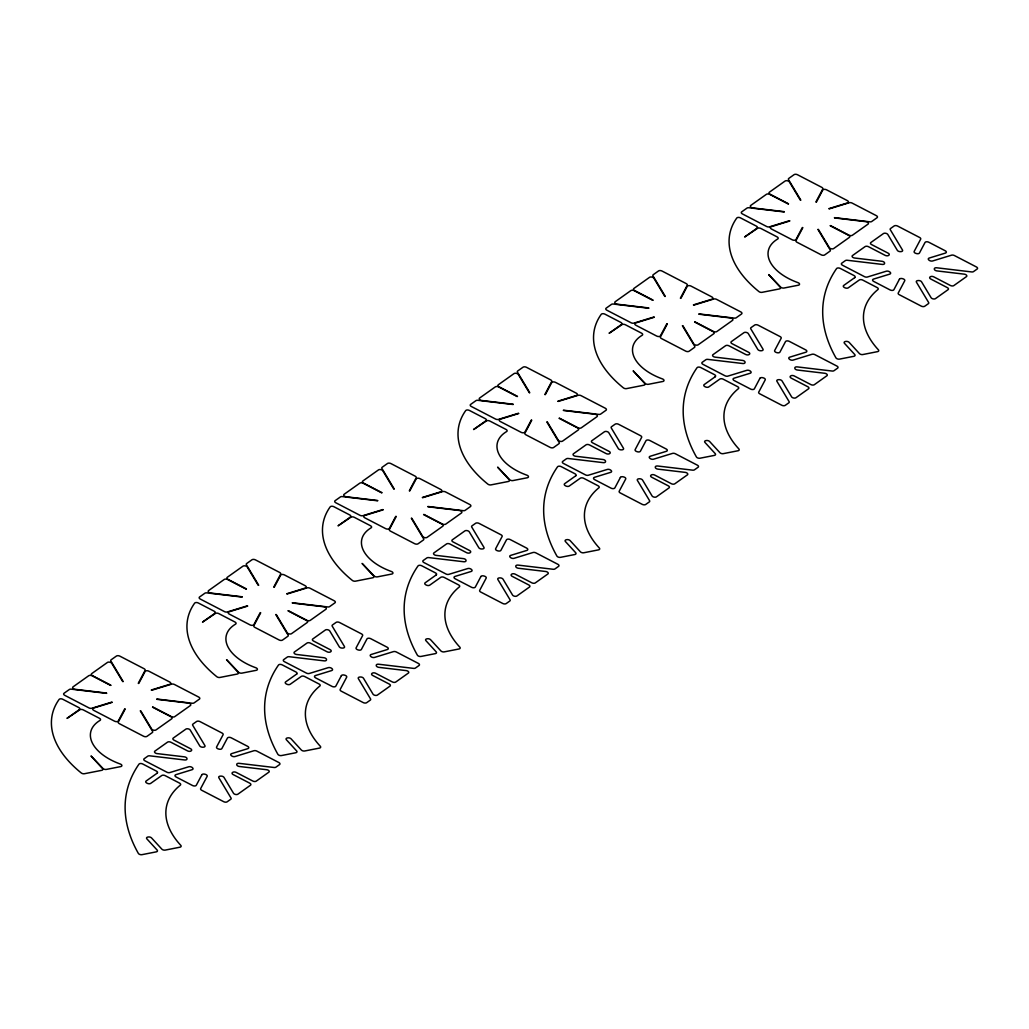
<?xml version="1.0" encoding="UTF-8"?>
<svg xmlns="http://www.w3.org/2000/svg" width="1029" height="1029" viewBox="0 0 1029 1029"><rect width="100%" height="100%" fill="white"/><g stroke="black" fill="none" stroke-linecap="round" stroke-linejoin="round"><path stroke-width="1.5" d="M124.715 708.891L118.335 720.917A2.521 1.389 11.7 0 1 114.553 721.175L93.742 710.37A2.521 1.389 11.7 0 1 93.575 708.068L112.161 702.37M138.246 683.359L145.102 670.419A2.521 1.389 11.7 0 0 144.086 668.721L119.878 656.155A2.521 1.389 11.7 0 0 116.418 656.052L111.132 659.808A2.521 1.389 11.7 0 0 110.875 661.042L123.184 681.571M125.191 709.032L118.335 721.972A2.521 1.389 11.7 0 0 119.351 723.67L143.571 736.237A2.521 1.389 11.7 0 0 147.018 736.327L152.305 732.571A2.521 1.389 11.7 0 0 152.562 731.336L140.253 710.82M138.722 683.5L145.102 671.461A2.521 1.389 11.7 0 1 148.883 671.204L169.695 682.008A2.521 1.389 11.7 0 1 169.862 684.311L151.276 690.009M260.247 612.602L253.867 624.642A2.521 1.389 11.7 0 1 250.086 624.899L229.274 614.094A2.521 1.389 11.7 0 1 229.107 611.792L247.693 606.094M273.778 587.07L280.634 574.143A2.521 1.389 11.7 0 0 279.618 572.433L255.411 559.866A2.521 1.389 11.7 0 0 251.951 559.776L246.664 563.532A2.521 1.389 11.7 0 0 246.407 564.767L258.716 585.282M260.723 612.757L253.867 625.683A2.521 1.389 11.7 0 0 254.883 627.394L279.091 639.961A2.521 1.389 11.7 0 0 282.551 640.051L287.837 636.295A2.521 1.389 11.7 0 0 288.094 635.06L275.785 614.545M274.254 587.225L280.634 575.185A2.521 1.389 11.7 0 1 284.416 574.928L305.227 585.733A2.521 1.389 11.7 0 1 305.394 588.035L286.808 593.733M395.779 516.326L389.399 528.366A2.521 1.389 11.7 0 1 385.618 528.623L364.806 517.819A2.521 1.389 11.7 0 1 364.639 515.503L383.225 509.805M409.31 490.794L416.166 477.855A2.521 1.389 11.7 0 0 415.15 476.157L390.943 463.59A2.521 1.389 11.7 0 0 387.483 463.487L382.196 467.256A2.521 1.389 11.7 0 0 381.939 468.491L394.248 489.007M396.255 516.468L389.399 529.408A2.521 1.389 11.7 0 0 390.415 531.105L414.623 543.672A2.521 1.389 11.7 0 0 418.083 543.775L423.369 540.019A2.521 1.389 11.7 0 0 423.626 538.784L411.317 518.256M409.786 490.936L416.166 478.909A2.521 1.389 11.7 0 1 419.948 478.652L440.759 489.457A2.521 1.389 11.7 0 1 440.926 491.759L422.34 497.457M531.311 420.051L524.931 432.077A2.521 1.389 11.7 0 1 521.15 432.334L500.338 421.53A2.521 1.389 11.7 0 1 500.171 419.227L518.757 413.529M544.843 394.519L551.698 381.579A2.521 1.389 11.7 0 0 550.682 379.881L526.475 367.314A2.521 1.389 11.7 0 0 523.015 367.212L517.728 370.967A2.521 1.389 11.7 0 0 517.471 372.202L529.781 392.731M531.787 420.192L524.931 433.132A2.521 1.389 11.7 0 0 525.948 434.83L550.155 447.396A2.521 1.389 11.7 0 0 553.615 447.499L558.901 443.731A2.521 1.389 11.7 0 0 559.159 442.496L546.849 421.98M545.319 394.66L551.698 382.621A2.521 1.389 11.7 0 1 555.48 382.364L576.291 393.168A2.521 1.389 11.7 0 1 576.459 395.483L557.872 401.181M666.843 323.762L660.464 335.801A2.521 1.389 11.7 0 1 656.682 336.059L635.871 325.254A2.521 1.389 11.7 0 1 635.703 322.952L654.29 317.254M680.375 298.23L687.231 285.303A2.521 1.389 11.7 0 0 686.214 283.592L661.994 271.026A2.521 1.389 11.7 0 0 658.547 270.936L653.261 274.692A2.521 1.389 11.7 0 0 653.003 275.926L665.313 296.442M667.319 323.916L660.464 336.843A2.521 1.389 11.7 0 0 661.48 338.554L685.687 351.121A2.521 1.389 11.7 0 0 689.147 351.211L694.434 347.455A2.521 1.389 11.7 0 0 694.691 346.22L682.381 325.704M680.851 298.384L687.231 286.345A2.521 1.389 11.7 0 1 691.012 286.088L711.824 296.892A2.521 1.389 11.7 0 1 711.991 299.195L693.405 304.893M802.376 227.486L795.996 239.525A2.521 1.389 11.7 0 1 792.214 239.783L771.403 228.978A2.521 1.389 11.7 0 1 771.236 226.676L789.822 220.978M815.907 201.954L822.763 189.014A2.521 1.389 11.7 0 0 821.734 187.317L797.526 174.75A2.521 1.389 11.7 0 0 794.079 174.66L788.793 178.416A2.521 1.389 11.7 0 0 788.536 179.651L800.845 200.166M802.852 227.628L795.996 240.567A2.521 1.389 11.7 0 0 797.012 242.265L821.219 254.832A2.521 1.389 11.7 0 0 824.679 254.935L829.966 251.179A2.521 1.389 11.7 0 0 830.223 249.944L817.914 229.416M816.383 202.096L822.763 190.069A2.521 1.389 11.7 0 1 826.544 189.812L847.356 200.616A2.521 1.389 11.7 0 1 847.523 202.919L828.937 208.617M789.513 220.708L769.525 226.83A2.521 1.389 11.7 0 1 766.605 226.483L742.398 213.916A2.521 1.389 11.7 0 1 741.703 211.858L746.99 208.102A2.521 1.389 11.7 0 1 748.958 207.755L784.252 211.948M829.245 208.887L849.221 202.752A2.521 1.389 11.7 0 1 852.153 203.099L876.361 215.666A2.521 1.389 11.7 0 1 877.055 217.724L871.769 221.479A2.521 1.389 11.7 0 1 869.801 221.827L834.493 217.633M653.981 316.983L633.993 323.106A2.521 1.389 11.7 0 1 631.073 322.759L606.866 310.205A2.521 1.389 11.7 0 1 606.171 308.147L611.458 304.391A2.521 1.389 11.7 0 1 613.425 304.044L648.72 308.237M693.713 305.163L713.689 299.04A2.521 1.389 11.7 0 1 716.621 299.388L740.829 311.941A2.521 1.389 11.7 0 1 741.523 313.999L736.237 317.755A2.521 1.389 11.7 0 1 734.269 318.102L698.974 313.922M518.449 413.272L498.46 419.395A2.521 1.389 11.7 0 1 495.541 419.047L471.333 406.481A2.521 1.389 11.7 0 1 470.639 404.423L475.925 400.667A2.521 1.389 11.7 0 1 477.893 400.32L513.188 404.513M558.181 401.439L578.157 395.316A2.521 1.389 11.7 0 1 581.089 395.663L605.296 408.23A2.521 1.389 11.7 0 1 605.991 410.288L600.704 414.044A2.521 1.389 11.7 0 1 598.737 414.391L563.442 410.198M382.917 509.548L362.928 515.67A2.521 1.389 11.7 0 1 360.009 515.323L335.801 502.757A2.521 1.389 11.7 0 1 335.107 500.699L340.393 496.943A2.521 1.389 11.7 0 1 342.361 496.595L377.656 500.789M422.649 497.714L442.624 491.592A2.521 1.389 11.7 0 1 445.557 491.939L469.764 504.506A2.521 1.389 11.7 0 1 470.459 506.564L465.172 510.32A2.521 1.389 11.7 0 1 463.204 510.667L427.91 506.474M247.384 605.824L227.409 611.946A2.521 1.389 11.7 0 1 224.476 611.599L200.269 599.045A2.521 1.389 11.7 0 1 199.575 596.987L204.861 593.231A2.521 1.389 11.7 0 1 206.829 592.884L242.124 597.064M287.117 594.003L307.105 587.881A2.521 1.389 11.7 0 1 310.025 588.228L334.232 600.782A2.521 1.389 11.7 0 1 334.927 602.84L329.64 606.596A2.521 1.389 11.7 0 1 327.672 606.943L292.377 602.75M111.852 702.1L91.877 708.235A2.521 1.389 11.7 0 1 88.944 707.888L64.737 695.321A2.521 1.389 11.7 0 1 64.042 693.263L69.329 689.507A2.521 1.389 11.7 0 1 71.297 689.16L106.592 693.353M151.585 690.279L171.573 684.156A2.521 1.389 11.7 0 1 174.493 684.504L198.7 697.07A2.521 1.389 11.7 0 1 199.394 699.128L194.108 702.884A2.521 1.389 11.7 0 1 192.14 703.231L156.845 699.038M784.239 211.665L752.919 207.948A2.521 1.389 11.7 0 1 750.643 206.906A2.521 1.389 11.7 0 1 750.733 205.44L766.373 194.34A2.521 1.389 11.7 0 1 769.821 194.43L788.291 204.012M834.519 217.916L865.839 221.647A2.521 1.389 11.7 0 1 868.116 222.688A2.521 1.389 11.7 0 1 868.013 224.142L852.385 235.255A2.521 1.389 11.7 0 1 848.925 235.152L830.467 225.57M648.707 307.941L617.387 304.224A2.521 1.389 11.7 0 1 615.11 303.182A2.521 1.389 11.7 0 1 615.201 301.729L630.841 290.615A2.521 1.389 11.7 0 1 634.288 290.718L652.759 300.301M698.987 314.205L730.307 317.922A2.521 1.389 11.7 0 1 732.584 318.964A2.521 1.389 11.7 0 1 732.481 320.418L716.853 331.531A2.521 1.389 11.7 0 1 713.393 331.428L694.935 321.845M513.175 404.23L481.855 400.513A2.521 1.389 11.7 0 1 479.578 399.471A2.521 1.389 11.7 0 1 479.668 398.004L495.309 386.891A2.521 1.389 11.7 0 1 498.769 386.994L517.227 396.577M563.455 410.481L594.775 414.198A2.521 1.389 11.7 0 1 597.052 415.24A2.521 1.389 11.7 0 1 596.961 416.706L581.321 427.807A2.521 1.389 11.7 0 1 577.861 427.717L559.403 418.134M377.643 500.506L346.323 496.788A2.521 1.389 11.7 0 1 344.046 495.746A2.521 1.389 11.7 0 1 344.136 494.28L359.777 483.18A2.521 1.389 11.7 0 1 363.237 483.27L381.695 492.852M427.923 506.757L459.243 510.474A2.521 1.389 11.7 0 1 461.519 511.516A2.521 1.389 11.7 0 1 461.429 512.982L445.789 524.095A2.521 1.389 11.7 0 1 442.329 523.993L423.871 514.41M242.111 596.781L210.791 593.064A2.521 1.389 11.7 0 1 208.514 592.022A2.521 1.389 11.7 0 1 208.604 590.569L224.245 579.456A2.521 1.389 11.7 0 1 227.705 579.559L246.163 589.141M292.39 603.045L323.711 606.763A2.521 1.389 11.7 0 1 325.987 607.805A2.521 1.389 11.7 0 1 325.897 609.258L310.256 620.371A2.521 1.389 11.7 0 1 306.796 620.268L288.339 610.686M106.579 693.07L75.258 689.34A2.521 1.389 11.7 0 1 72.982 688.298A2.521 1.389 11.7 0 1 73.085 686.845L88.713 675.731A2.521 1.389 11.7 0 1 92.173 675.834L110.63 685.417M156.858 699.321L188.178 703.039A2.521 1.389 11.7 0 1 190.455 704.08A2.521 1.389 11.7 0 1 190.365 705.547L174.724 716.647A2.521 1.389 11.7 0 1 171.277 716.557L152.806 706.974M788.561 203.819L770.104 194.237A2.521 1.389 11.7 0 1 769.409 192.179L785.037 181.078A2.521 1.389 11.7 0 1 787.404 180.782A2.521 1.389 11.7 0 1 789.449 181.992L800.382 200.205M830.184 225.763L848.655 235.345A2.521 1.389 11.7 0 1 849.349 237.403L833.709 248.516A2.521 1.389 11.7 0 1 831.355 248.799A2.521 1.389 11.7 0 1 829.297 247.603L818.377 229.39M653.029 300.095L634.571 290.512A2.521 1.389 11.7 0 1 633.877 288.467L649.518 277.354A2.521 1.389 11.7 0 1 651.871 277.071A2.521 1.389 11.7 0 1 653.917 278.267L664.85 296.481M694.665 322.051L713.123 331.634A2.521 1.389 11.7 0 1 713.817 333.692L698.176 344.792A2.521 1.389 11.7 0 1 695.823 345.075A2.521 1.389 11.7 0 1 693.765 343.879L682.844 325.666M517.497 396.384L499.039 386.801A2.521 1.389 11.7 0 1 498.345 384.743L513.986 373.63A2.521 1.389 11.7 0 1 516.339 373.347A2.521 1.389 11.7 0 1 518.384 374.556L529.318 392.756M559.133 418.327L577.591 427.91A2.521 1.389 11.7 0 1 578.285 429.968L562.644 441.068A2.521 1.389 11.7 0 1 560.29 441.364A2.521 1.389 11.7 0 1 558.245 440.155L547.312 421.954M381.965 492.659L363.507 483.077A2.521 1.389 11.7 0 1 362.813 481.019L378.453 469.919A2.521 1.389 11.7 0 1 380.807 469.623A2.521 1.389 11.7 0 1 382.852 470.832L393.785 489.032M423.601 514.603L442.058 524.185A2.521 1.389 11.7 0 1 442.753 526.243L427.112 537.357A2.521 1.389 11.7 0 1 424.758 537.64A2.521 1.389 11.7 0 1 422.713 536.431L411.78 518.23M246.433 588.935L227.975 579.353A2.521 1.389 11.7 0 1 227.28 577.295L242.921 566.194A2.521 1.389 11.7 0 1 245.275 565.911A2.521 1.389 11.7 0 1 247.32 567.108L258.253 585.321M288.069 610.892L306.526 620.474A2.521 1.389 11.7 0 1 307.221 622.519L291.58 633.632A2.521 1.389 11.7 0 1 289.226 633.915A2.521 1.389 11.7 0 1 287.181 632.719L276.248 614.506M110.9 685.224L92.443 675.641A2.521 1.389 11.7 0 1 91.748 673.583L107.389 662.47A2.521 1.389 11.7 0 1 109.743 662.187A2.521 1.389 11.7 0 1 111.801 663.383L122.721 681.597M152.536 707.167L170.994 716.75A2.521 1.389 11.7 0 1 171.689 718.808L156.048 729.908A2.521 1.389 11.7 0 1 153.694 730.204A2.521 1.389 11.7 0 1 151.649 728.995L140.716 710.795M201.864 774.76L196.307 785.256A2.521 1.389 11.7 0 1 192.526 785.513L176.075 776.972A2.521 1.389 11.7 0 1 175.908 774.67L192.101 769.692A2.521 1.389 11.7 0 0 192.5 767.775L192.191 767.505A2.521 1.389 11.7 0 0 188.693 766.785L169.836 772.56A2.521 1.389 11.7 0 1 166.917 772.213L144.883 760.778A2.521 1.389 11.7 0 1 144.189 758.72L147.777 756.174A2.521 1.389 11.7 0 1 149.745 755.826L184.615 759.968A2.521 1.389 11.7 0 0 186.995 758.836L186.969 758.553A2.521 1.389 11.7 0 0 184.384 756.842L157.115 753.601A2.521 1.389 11.7 0 1 154.839 752.559A2.521 1.389 11.7 0 1 154.929 751.093L167.483 742.179A2.521 1.389 11.7 0 1 170.943 742.269L187.535 750.887A2.521 1.389 11.7 0 0 190.982 750.99L191.265 750.784A2.521 1.389 11.7 0 0 190.571 748.739L173.978 740.121A2.521 1.389 11.7 0 1 173.271 738.063L185.837 729.149A2.521 1.389 11.7 0 1 188.191 728.866A2.521 1.389 11.7 0 1 190.236 730.063L199.755 745.922A2.521 1.389 11.7 0 0 202.957 747.208L203.42 747.17A2.521 1.389 11.7 0 0 204.887 745.562L192.732 725.304A2.521 1.389 11.7 0 1 192.989 724.056L196.565 721.509A2.521 1.389 11.7 0 1 200.025 721.612L222.045 733.047A2.521 1.389 11.7 0 1 223.074 734.745L216.605 746.951A2.521 1.389 11.7 0 0 218.328 748.945L218.804 749.086A2.521 1.389 11.7 0 0 221.878 748.546L227.435 738.063A2.521 1.389 11.7 0 1 231.216 737.806L247.667 746.347A2.521 1.389 11.7 0 1 247.835 748.649L231.641 753.614A2.521 1.389 11.7 0 0 231.229 755.543L231.538 755.8A2.521 1.389 11.7 0 0 235.036 756.534L253.893 750.746A2.521 1.389 11.7 0 1 256.826 751.093L278.846 762.528A2.521 1.389 11.7 0 1 279.541 764.586L275.965 767.132A2.521 1.389 11.7 0 1 273.997 767.48L239.127 763.338A2.521 1.389 11.7 0 0 236.747 764.47L236.76 764.753A2.521 1.389 11.7 0 0 239.358 766.476L266.627 769.718A2.521 1.389 11.7 0 1 268.903 770.76A2.521 1.389 11.7 0 1 268.801 772.213L256.247 781.14A2.521 1.389 11.7 0 1 252.8 781.037L236.207 772.419A2.521 1.389 11.7 0 0 232.747 772.329L232.477 772.522A2.521 1.389 11.7 0 0 233.171 774.58L249.764 783.185A2.521 1.389 11.7 0 1 250.459 785.243L237.905 794.169A2.521 1.389 11.7 0 1 235.551 794.452A2.521 1.389 11.7 0 1 233.493 793.243L223.988 777.397A2.521 1.389 11.7 0 0 220.785 776.11L220.322 776.136A2.521 1.389 11.7 0 0 218.855 777.744L231.01 798.015A2.521 1.389 11.7 0 1 230.753 799.25L227.165 801.797A2.521 1.389 11.7 0 1 223.717 801.694L201.684 790.259A2.521 1.389 11.7 0 1 200.668 788.561L207.138 776.355A2.521 1.389 11.7 0 0 205.414 774.361L204.925 774.22A2.521 1.389 11.7 0 0 201.864 774.76M341.384 675.654L335.827 686.137A2.521 1.389 11.7 0 1 332.045 686.394L315.594 677.854A2.521 1.389 11.7 0 1 315.427 675.551L331.621 670.586A2.521 1.389 11.7 0 0 332.02 668.657L331.711 668.4A2.521 1.389 11.7 0 0 328.212 667.667L309.356 673.455A2.521 1.389 11.7 0 1 306.436 673.107L284.403 661.673A2.521 1.389 11.7 0 1 283.708 659.615L287.297 657.068A2.521 1.389 11.7 0 1 289.265 656.721L324.122 660.862A2.521 1.389 11.7 0 0 326.515 659.73L326.489 659.448A2.521 1.389 11.7 0 0 323.903 657.724L296.622 654.483A2.521 1.389 11.7 0 1 294.358 653.441A2.521 1.389 11.7 0 1 294.448 651.987L307.002 643.061A2.521 1.389 11.7 0 1 310.462 643.164L327.055 651.781A2.521 1.389 11.7 0 0 330.502 651.871L330.785 651.679A2.521 1.389 11.7 0 0 330.09 649.621L313.485 641.003A2.521 1.389 11.7 0 1 312.79 638.958L325.344 630.031A2.521 1.389 11.7 0 1 327.711 629.748A2.521 1.389 11.7 0 1 329.756 630.957L339.274 646.804A2.521 1.389 11.7 0 0 342.477 648.09L342.94 648.064A2.521 1.389 11.7 0 0 344.406 646.456L332.238 626.185A2.521 1.389 11.7 0 1 332.508 624.95L336.084 622.404A2.521 1.389 11.7 0 1 339.544 622.506L361.565 633.928A2.521 1.389 11.7 0 1 362.594 635.639L356.111 647.846A2.521 1.389 11.7 0 0 357.848 649.826L358.324 649.981A2.521 1.389 11.7 0 0 361.398 649.428L366.954 638.945A2.521 1.389 11.7 0 1 370.723 638.687L387.174 647.228A2.521 1.389 11.7 0 1 387.354 649.531L371.16 654.495A2.521 1.389 11.7 0 0 370.749 656.425L371.057 656.695A2.521 1.389 11.7 0 0 374.556 657.415L393.412 651.64A2.521 1.389 11.7 0 1 396.345 651.987L418.366 663.422A2.521 1.389 11.7 0 1 419.06 665.467L415.484 668.014A2.521 1.389 11.7 0 1 413.504 668.374L378.646 664.232A2.521 1.389 11.7 0 0 376.254 665.351L376.28 665.647A2.521 1.389 11.7 0 0 378.878 667.358L406.146 670.599A2.521 1.389 11.7 0 1 408.423 671.641A2.521 1.389 11.7 0 1 408.32 673.107L395.766 682.021A2.521 1.389 11.7 0 1 392.319 681.918L375.726 673.313A2.521 1.389 11.7 0 0 372.266 673.21L371.996 673.403A2.521 1.389 11.7 0 0 372.691 675.461L389.284 684.079A2.521 1.389 11.7 0 1 389.978 686.137L377.424 695.051A2.521 1.389 11.7 0 1 375.058 695.334A2.521 1.389 11.7 0 1 373.012 694.138L363.507 678.278A2.521 1.389 11.7 0 0 360.304 676.992L359.828 677.031A2.521 1.389 11.7 0 0 358.362 678.638L370.53 698.897A2.521 1.389 11.7 0 1 370.273 700.132L366.684 702.678A2.521 1.389 11.7 0 1 363.237 702.588L341.204 691.154A2.521 1.389 11.7 0 1 340.187 689.456L346.657 677.236A2.521 1.389 11.7 0 0 344.921 675.256L344.445 675.114A2.521 1.389 11.7 0 0 341.384 675.654M480.89 576.549L475.334 587.032A2.521 1.389 11.7 0 1 471.565 587.289L455.114 578.748A2.521 1.389 11.7 0 1 454.947 576.446L471.128 571.481A2.521 1.389 11.7 0 0 471.539 569.551L471.231 569.281A2.521 1.389 11.7 0 0 467.732 568.561L448.876 574.336A2.521 1.389 11.7 0 1 445.956 573.989L423.922 562.554A2.521 1.389 11.7 0 1 423.228 560.496L426.816 557.962A2.521 1.389 11.7 0 1 428.784 557.602L463.642 561.744A2.521 1.389 11.7 0 0 466.034 560.625L466.008 560.329A2.521 1.389 11.7 0 0 463.423 558.618L436.142 555.377A2.521 1.389 11.7 0 1 433.865 554.335A2.521 1.389 11.7 0 1 433.968 552.869L446.522 543.955A2.521 1.389 11.7 0 1 449.969 544.045L466.574 552.663A2.521 1.389 11.7 0 0 470.021 552.766L470.292 552.56A2.521 1.389 11.7 0 0 469.597 550.515L453.004 541.897A2.521 1.389 11.7 0 1 452.31 539.839L464.864 530.925A2.521 1.389 11.7 0 1 467.23 530.642A2.521 1.389 11.7 0 1 469.275 531.839L478.794 547.698A2.521 1.389 11.7 0 0 481.996 548.984L482.46 548.946A2.521 1.389 11.7 0 0 483.926 547.338L471.758 527.08A2.521 1.389 11.7 0 1 472.028 525.832L475.604 523.298A2.521 1.389 11.7 0 1 479.064 523.388L501.084 534.823A2.521 1.389 11.7 0 1 502.101 536.521L495.631 548.74A2.521 1.389 11.7 0 0 497.367 550.721L497.843 550.862A2.521 1.389 11.7 0 0 500.917 550.322L506.474 539.839A2.521 1.389 11.7 0 1 510.243 539.582L526.694 548.123A2.521 1.389 11.7 0 1 526.861 550.425L510.68 555.39A2.521 1.389 11.7 0 0 510.268 557.319L510.577 557.577A2.521 1.389 11.7 0 0 514.076 558.31L532.932 552.522A2.521 1.389 11.7 0 1 535.865 552.869L557.885 564.304A2.521 1.389 11.7 0 1 558.58 566.362L554.991 568.908A2.521 1.389 11.7 0 1 553.023 569.256L518.166 565.114A2.521 1.389 11.7 0 0 515.773 566.246L515.799 566.529A2.521 1.389 11.7 0 0 518.397 568.252L545.666 571.494A2.521 1.389 11.7 0 1 547.942 572.536A2.521 1.389 11.7 0 1 547.84 573.989L535.286 582.916A2.521 1.389 11.7 0 1 531.839 582.813L515.233 574.195A2.521 1.389 11.7 0 0 511.786 574.105L511.516 574.298A2.521 1.389 11.7 0 0 512.21 576.356L528.803 584.961A2.521 1.389 11.7 0 1 529.498 587.019L516.944 595.945A2.521 1.389 11.7 0 1 514.577 596.228A2.521 1.389 11.7 0 1 512.532 595.019L503.014 579.173A2.521 1.389 11.7 0 0 499.824 577.886L499.348 577.912A2.521 1.389 11.7 0 0 497.882 579.52L510.05 599.791A2.521 1.389 11.7 0 1 509.779 601.026L506.204 603.573A2.521 1.389 11.7 0 1 502.744 603.47L480.723 592.035A2.521 1.389 11.7 0 1 479.707 590.337L486.177 578.131A2.521 1.389 11.7 0 0 484.44 576.15L483.964 575.996A2.521 1.389 11.7 0 0 480.89 576.549M620.41 477.43L614.853 487.913A2.521 1.389 11.7 0 1 611.085 488.17L594.633 479.63A2.521 1.389 11.7 0 1 594.453 477.327L610.647 472.362A2.521 1.389 11.7 0 0 611.059 470.433L610.75 470.176A2.521 1.389 11.7 0 0 607.251 469.443L588.395 475.231A2.521 1.389 11.7 0 1 585.462 474.883L563.442 463.449A2.521 1.389 11.7 0 1 562.747 461.391L566.323 458.844A2.521 1.389 11.7 0 1 568.304 458.497L603.161 462.638A2.521 1.389 11.7 0 0 605.554 461.506L605.528 461.224A2.521 1.389 11.7 0 0 602.93 459.5L575.661 456.259A2.521 1.389 11.7 0 1 573.385 455.217A2.521 1.389 11.7 0 1 573.487 453.763L586.041 444.837A2.521 1.389 11.7 0 1 589.488 444.94L606.081 453.557A2.521 1.389 11.7 0 0 609.541 453.648L609.811 453.455A2.521 1.389 11.7 0 0 609.117 451.397L592.524 442.779A2.521 1.389 11.7 0 1 591.829 440.734L604.383 431.807A2.521 1.389 11.7 0 1 606.75 431.524A2.521 1.389 11.7 0 1 608.795 432.733L618.3 448.58A2.521 1.389 11.7 0 0 621.503 449.866L621.979 449.84A2.521 1.389 11.7 0 0 623.445 448.232L611.277 427.961A2.521 1.389 11.7 0 1 611.535 426.726L615.123 424.18A2.521 1.389 11.7 0 1 618.57 424.282L640.604 435.717A2.521 1.389 11.7 0 1 641.62 437.415L635.15 449.622A2.521 1.389 11.7 0 0 636.887 451.602L637.363 451.757A2.521 1.389 11.7 0 0 640.424 451.204L645.98 440.721A2.521 1.389 11.7 0 1 649.762 440.463L666.213 449.004A2.521 1.389 11.7 0 1 666.38 451.307L650.187 456.271A2.521 1.389 11.7 0 0 649.788 458.201L650.096 458.471A2.521 1.389 11.7 0 0 653.595 459.191L672.451 453.416A2.521 1.389 11.7 0 1 675.371 453.763L697.405 465.198A2.521 1.389 11.7 0 1 698.099 467.256L694.511 469.79A2.521 1.389 11.7 0 1 692.543 470.15L657.685 466.008A2.521 1.389 11.7 0 0 655.293 467.127L655.319 467.423A2.521 1.389 11.7 0 0 657.904 469.134L685.185 472.375A2.521 1.389 11.7 0 1 687.449 473.417A2.521 1.389 11.7 0 1 687.359 474.883L674.805 483.797A2.521 1.389 11.7 0 1 671.345 483.707L654.753 475.089A2.521 1.389 11.7 0 0 651.306 474.986L651.023 475.179A2.521 1.389 11.7 0 0 651.717 477.237L668.323 485.855A2.521 1.389 11.7 0 1 669.017 487.913L656.463 496.827A2.521 1.389 11.7 0 1 654.097 497.11A2.521 1.389 11.7 0 1 652.052 495.914L642.533 480.054A2.521 1.389 11.7 0 0 639.331 478.768L638.868 478.807A2.521 1.389 11.7 0 0 637.401 480.414L649.569 500.673A2.521 1.389 11.7 0 1 649.299 501.908L645.723 504.454A2.521 1.389 11.7 0 1 642.263 504.364L620.243 492.93A2.521 1.389 11.7 0 1 619.214 491.232L625.696 479.012A2.521 1.389 11.7 0 0 623.96 477.032L623.484 476.89A2.521 1.389 11.7 0 0 620.41 477.43M759.929 378.325L754.373 388.808A2.521 1.389 11.7 0 1 750.591 389.065L734.14 380.524A2.521 1.389 11.7 0 1 733.973 378.222L750.167 373.257A2.521 1.389 11.7 0 0 750.578 371.328L750.27 371.057A2.521 1.389 11.7 0 0 746.771 370.337L727.915 376.112A2.521 1.389 11.7 0 1 724.982 375.765L702.961 364.33A2.521 1.389 11.7 0 1 702.267 362.272L705.843 359.738A2.521 1.389 11.7 0 1 707.811 359.378L742.681 363.52A2.521 1.389 11.7 0 0 745.06 362.401L745.047 362.105A2.521 1.389 11.7 0 0 742.449 360.394L715.181 357.153A2.521 1.389 11.7 0 1 712.904 356.111A2.521 1.389 11.7 0 1 713.007 354.645L725.561 345.731A2.521 1.389 11.7 0 1 729.008 345.834L745.601 354.439A2.521 1.389 11.7 0 0 749.061 354.542L749.331 354.349A2.521 1.389 11.7 0 0 748.636 352.291L732.043 343.673A2.521 1.389 11.7 0 1 731.349 341.615L743.903 332.701A2.521 1.389 11.7 0 1 746.257 332.418A2.521 1.389 11.7 0 1 748.315 333.615L757.82 349.474A2.521 1.389 11.7 0 0 761.023 350.76L761.499 350.722A2.521 1.389 11.7 0 0 762.965 349.114L750.797 328.856A2.521 1.389 11.7 0 1 751.054 327.621L754.643 325.074A2.521 1.389 11.7 0 1 758.09 325.164L780.123 336.599A2.521 1.389 11.7 0 1 781.14 338.297L774.67 350.516A2.521 1.389 11.7 0 0 776.393 352.497L776.882 352.638A2.521 1.389 11.7 0 0 779.943 352.098L785.5 341.615A2.521 1.389 11.7 0 1 789.282 341.358L805.733 349.899A2.521 1.389 11.7 0 1 805.9 352.201L789.706 357.166A2.521 1.389 11.7 0 0 789.307 359.095L789.616 359.353A2.521 1.389 11.7 0 0 793.115 360.086L811.971 354.298A2.521 1.389 11.7 0 1 814.891 354.645L836.924 366.08A2.521 1.389 11.7 0 1 837.619 368.138L834.03 370.684A2.521 1.389 11.7 0 1 832.062 371.032L797.192 366.89A2.521 1.389 11.7 0 0 794.812 368.022L794.838 368.305A2.521 1.389 11.7 0 0 797.424 370.028L824.692 373.27A2.521 1.389 11.7 0 1 826.969 374.312A2.521 1.389 11.7 0 1 826.879 375.765L814.325 384.692A2.521 1.389 11.7 0 1 810.865 384.589L794.272 375.971A2.521 1.389 11.7 0 0 790.825 375.881L790.542 376.074A2.521 1.389 11.7 0 0 791.237 378.132L807.842 386.75A2.521 1.389 11.7 0 1 808.537 388.795L795.983 397.721A2.521 1.389 11.7 0 1 793.616 398.004A2.521 1.389 11.7 0 1 791.571 396.795L782.053 380.949A2.521 1.389 11.7 0 0 778.85 379.662L778.387 379.688A2.521 1.389 11.7 0 0 776.921 381.296L789.076 401.567A2.521 1.389 11.7 0 1 788.819 402.802L785.243 405.349A2.521 1.389 11.7 0 1 781.783 405.246L759.762 393.811A2.521 1.389 11.7 0 1 758.733 392.113L765.203 379.907A2.521 1.389 11.7 0 0 763.479 377.926L763.004 377.772A2.521 1.389 11.7 0 0 759.929 378.325M899.449 279.206L893.892 289.689A2.521 1.389 11.7 0 1 890.111 289.946L873.66 281.406A2.521 1.389 11.7 0 1 873.492 279.103L889.686 274.138A2.521 1.389 11.7 0 0 890.098 272.209L889.776 271.952A2.521 1.389 11.7 0 0 886.278 271.219L867.421 277.007A2.521 1.389 11.7 0 1 864.501 276.66L842.481 265.225A2.521 1.389 11.7 0 1 841.773 263.167L845.362 260.62A2.521 1.389 11.7 0 1 847.33 260.273L882.2 264.414A2.521 1.389 11.7 0 0 884.58 263.283L884.567 263A2.521 1.389 11.7 0 0 881.969 261.276L854.7 258.035A2.521 1.389 11.7 0 1 852.424 256.993A2.521 1.389 11.7 0 1 852.514 255.539L865.08 246.613A2.521 1.389 11.7 0 1 868.527 246.716L885.12 255.333A2.521 1.389 11.7 0 0 888.58 255.424L888.85 255.231A2.521 1.389 11.7 0 0 888.156 253.173L871.563 244.568A2.521 1.389 11.7 0 1 870.868 242.51L883.422 233.583A2.521 1.389 11.7 0 1 885.776 233.3A2.521 1.389 11.7 0 1 887.834 234.509L897.339 250.356A2.521 1.389 11.7 0 0 900.542 251.642L901.005 251.616A2.521 1.389 11.7 0 0 902.472 250.008L890.317 229.737A2.521 1.389 11.7 0 1 890.574 228.502L894.162 225.956A2.521 1.389 11.7 0 1 897.61 226.058L919.643 237.493A2.521 1.389 11.7 0 1 920.659 239.191L914.189 251.398A2.521 1.389 11.7 0 0 915.913 253.391L916.402 253.533A2.521 1.389 11.7 0 0 919.463 252.993L925.02 242.497A2.521 1.389 11.7 0 1 928.801 242.239L945.252 250.78A2.521 1.389 11.7 0 1 945.419 253.083L929.226 258.047A2.521 1.389 11.7 0 0 928.827 259.977L929.136 260.247A2.521 1.389 11.7 0 0 932.634 260.967L951.491 255.192A2.521 1.389 11.7 0 1 954.41 255.539L976.444 266.974A2.521 1.389 11.7 0 1 977.138 269.032L973.55 271.579A2.521 1.389 11.7 0 1 971.582 271.926L936.712 267.784A2.521 1.389 11.7 0 0 934.332 268.916L934.345 269.199A2.521 1.389 11.7 0 0 936.943 270.91L964.212 274.151A2.521 1.389 11.7 0 1 966.488 275.193A2.521 1.389 11.7 0 1 966.398 276.66L953.844 285.573A2.521 1.389 11.7 0 1 950.384 285.483L933.792 276.865A2.521 1.389 11.7 0 0 930.345 276.762L930.062 276.968A2.521 1.389 11.7 0 0 930.756 279.013L947.349 287.631A2.521 1.389 11.7 0 1 948.043 289.689L935.49 298.603A2.521 1.389 11.7 0 1 933.136 298.886A2.521 1.389 11.7 0 1 931.091 297.69L921.572 281.83A2.521 1.389 11.7 0 0 918.37 280.544L917.907 280.583A2.521 1.389 11.7 0 0 916.44 282.19L928.595 302.449A2.521 1.389 11.7 0 1 928.338 303.696L924.749 306.23A2.521 1.389 11.7 0 1 921.302 306.14L899.269 294.706A2.521 1.389 11.7 0 1 898.253 293.008L904.723 280.788A2.521 1.389 11.7 0 0 902.999 278.808L902.523 278.666A2.521 1.389 11.7 0 0 899.449 279.206M79.387 709.573L66.988 718.383L79.799 709.791A2.521 1.389 11.7 0 1 83.259 709.894L99.427 718.281A2.521 1.389 11.7 0 1 100.032 720.403A47.244 26.008 11.7 0 0 120.277 764.02A2.521 1.389 11.7 0 1 121.872 765.447A2.521 1.389 11.7 0 1 120.663 766.605L106.373 769.409A2.521 1.389 11.7 0 1 102.964 768.444L91.028 755.981L102.54 768.522A2.521 1.389 11.7 0 1 101.678 770.335L84.442 773.718A2.521 1.389 11.7 0 1 81.265 772.972A126.67 69.728 11.7 0 1 59.103 699.437A2.521 1.389 11.7 0 1 62.82 699.283L78.693 707.515A2.521 1.389 11.7 0 1 79.387 709.573M214.92 613.297L202.52 622.108L215.331 613.516A2.521 1.389 11.7 0 1 218.791 613.606L234.959 622.005A2.521 1.389 11.7 0 1 235.564 624.127A47.244 26.008 11.7 0 0 255.809 667.744A2.521 1.389 11.7 0 1 257.391 669.172A2.521 1.389 11.7 0 1 256.195 670.329L241.905 673.133A2.521 1.389 11.7 0 1 238.496 672.156L226.56 659.705L238.072 672.246A2.521 1.389 11.7 0 1 237.21 674.059L219.974 677.442A2.521 1.389 11.7 0 1 216.797 676.696A126.67 69.728 11.7 0 1 194.635 603.161A2.521 1.389 11.7 0 1 198.353 603.007L214.225 611.239A2.521 1.389 11.7 0 1 214.92 613.297M350.452 517.021L338.052 525.832L350.863 517.227A2.521 1.389 11.7 0 1 354.323 517.33L370.491 525.729A2.521 1.389 11.7 0 1 371.083 527.851A47.244 26.008 11.7 0 0 391.342 571.468A2.521 1.389 11.7 0 1 392.924 572.883A2.521 1.389 11.7 0 1 391.727 574.053L377.437 576.857A2.521 1.389 11.7 0 1 374.029 575.88L362.092 563.416L373.591 575.97A2.521 1.389 11.7 0 1 372.742 577.771L355.507 581.166A2.521 1.389 11.7 0 1 352.33 580.42A126.67 69.728 11.7 0 1 330.168 506.885A2.521 1.389 11.7 0 1 333.885 506.718L349.757 514.963A2.521 1.389 11.7 0 1 350.452 517.021M485.984 420.732L473.572 429.543L486.395 420.951A2.521 1.389 11.7 0 1 489.855 421.054L506.024 429.44A2.521 1.389 11.7 0 1 506.615 431.563A47.244 26.008 11.7 0 0 526.874 475.179A2.521 1.389 11.7 0 1 528.456 476.607A2.521 1.389 11.7 0 1 527.26 477.765L512.969 480.569A2.521 1.389 11.7 0 1 509.561 479.604L497.624 467.14L509.123 479.681A2.521 1.389 11.7 0 1 508.275 481.495L491.039 484.878A2.521 1.389 11.7 0 1 487.862 484.132A126.67 69.728 11.7 0 1 465.7 410.597A2.521 1.389 11.7 0 1 469.417 410.442L485.289 418.674A2.521 1.389 11.7 0 1 485.984 420.732M621.516 324.457L609.104 333.267L621.928 324.675A2.521 1.389 11.7 0 1 625.388 324.765L641.556 333.164A2.521 1.389 11.7 0 1 642.147 335.287A47.244 26.008 11.7 0 0 662.406 378.904A2.521 1.389 11.7 0 1 663.988 380.331A2.521 1.389 11.7 0 1 662.792 381.489L648.502 384.293A2.521 1.389 11.7 0 1 645.093 383.315L633.157 370.864L644.656 383.405A2.521 1.389 11.7 0 1 643.807 385.219L626.571 388.602A2.521 1.389 11.7 0 1 623.394 387.856A126.67 69.728 11.7 0 1 601.232 314.321A2.521 1.389 11.7 0 1 604.949 314.167L620.821 322.399A2.521 1.389 11.7 0 1 621.516 324.457M757.048 228.181L744.636 236.992L757.46 228.387A2.521 1.389 11.7 0 1 760.907 228.489L777.088 236.889A2.521 1.389 11.7 0 1 777.68 239.011A47.244 26.008 11.7 0 0 797.938 282.628A2.521 1.389 11.7 0 1 799.52 284.043A2.521 1.389 11.7 0 1 798.324 285.213L784.034 288.017A2.521 1.389 11.7 0 1 780.612 287.04L768.689 274.589L780.188 287.13A2.521 1.389 11.7 0 1 779.326 288.943L762.103 292.326A2.521 1.389 11.7 0 1 758.926 291.58A126.67 69.728 11.7 0 1 736.764 218.045A2.521 1.389 11.7 0 1 740.481 217.878L756.354 226.123A2.521 1.389 11.7 0 1 757.048 228.181M157.154 773.191L146.118 781.024A2.521 1.389 11.7 0 0 146.813 783.069L147.237 783.288A2.521 1.389 11.7 0 0 150.684 783.391L161.707 775.557A2.521 1.389 11.7 0 1 165.167 775.647L179.56 783.12A2.521 1.389 11.7 0 1 180.319 785.127A104.752 57.663 11.7 0 0 180.808 845.388A2.521 1.389 11.7 0 1 179.946 847.201L165.245 850.095A2.521 1.389 11.7 0 1 161.823 849.118L151.597 837.979A2.521 1.389 11.7 0 0 148.176 837.001L147.752 837.079A2.521 1.389 11.7 0 0 146.89 838.892L157.115 850.044A2.521 1.389 11.7 0 1 156.267 851.858L141.976 854.662A2.521 1.389 11.7 0 1 138.349 853.401A239.358 131.763 11.7 0 1 138.966 764.161A2.521 1.389 11.7 0 1 142.697 763.981L156.447 771.133A2.521 1.389 11.7 0 1 157.154 773.191M296.661 674.072L285.638 681.905A2.521 1.389 11.7 0 0 286.332 683.963L286.744 684.182A2.521 1.389 11.7 0 0 290.204 684.272L301.227 676.439A2.521 1.389 11.7 0 1 304.687 676.542L319.08 684.015A2.521 1.389 11.7 0 1 319.839 686.021A104.752 57.663 11.7 0 0 320.315 746.269A2.521 1.389 11.7 0 1 319.466 748.096L304.751 750.977A2.521 1.389 11.7 0 1 301.343 750.012L291.117 738.861A2.521 1.389 11.7 0 0 287.696 737.883L287.271 737.973A2.521 1.389 11.7 0 0 286.409 739.787L296.635 750.938A2.521 1.389 11.7 0 1 295.773 752.752L281.496 755.556A2.521 1.389 11.7 0 1 277.869 754.296A239.358 131.763 11.7 0 1 278.486 665.043A2.521 1.389 11.7 0 1 282.216 664.875L295.966 672.014A2.521 1.389 11.7 0 1 296.661 674.072M436.18 574.967L425.157 582.8A2.521 1.389 11.7 0 0 425.852 584.845L426.263 585.064A2.521 1.389 11.7 0 0 429.723 585.167L440.746 577.333A2.521 1.389 11.7 0 1 444.194 577.423L458.587 584.896A2.521 1.389 11.7 0 1 459.358 586.903A104.752 57.663 11.7 0 0 459.834 647.164A2.521 1.389 11.7 0 1 458.985 648.977L444.271 651.871A2.521 1.389 11.7 0 1 440.862 650.894L430.636 639.755A2.521 1.389 11.7 0 0 427.215 638.777L426.791 638.855A2.521 1.389 11.7 0 0 425.929 640.668L436.155 651.82A2.521 1.389 11.7 0 1 435.293 653.634L421.015 656.438A2.521 1.389 11.7 0 1 417.388 655.177A239.358 131.763 11.7 0 1 418.006 565.937A2.521 1.389 11.7 0 1 421.736 565.77L435.486 572.909A2.521 1.389 11.7 0 1 436.18 574.967M575.7 475.848L564.677 483.681A2.521 1.389 11.7 0 0 565.371 485.739L565.783 485.958A2.521 1.389 11.7 0 0 569.243 486.048L580.266 478.215A2.521 1.389 11.7 0 1 583.713 478.318L598.106 485.791A2.521 1.389 11.7 0 1 598.878 487.797A104.752 57.663 11.7 0 0 599.354 548.045A2.521 1.389 11.7 0 1 598.505 549.872L583.79 552.766A2.521 1.389 11.7 0 1 580.382 551.788L570.156 540.637A2.521 1.389 11.7 0 0 566.735 539.659L566.31 539.749A2.521 1.389 11.7 0 0 565.448 541.563L575.674 552.714A2.521 1.389 11.7 0 1 574.812 554.528L560.535 557.332A2.521 1.389 11.7 0 1 556.908 556.072A239.358 131.763 11.7 0 1 557.525 466.819A2.521 1.389 11.7 0 1 561.242 466.651L575.005 473.79A2.521 1.389 11.7 0 1 575.7 475.848M715.219 376.743L704.196 384.576A2.521 1.389 11.7 0 0 704.891 386.634L705.302 386.84A2.521 1.389 11.7 0 0 708.749 386.943L719.785 379.109A2.521 1.389 11.7 0 1 723.233 379.199L737.626 386.672A2.521 1.389 11.7 0 1 738.385 388.679A104.752 57.663 11.7 0 0 738.873 448.94A2.521 1.389 11.7 0 1 738.025 450.753L723.31 453.648A2.521 1.389 11.7 0 1 719.888 452.67L709.663 441.531A2.521 1.389 11.7 0 0 706.254 440.553L705.83 440.631A2.521 1.389 11.7 0 0 704.968 442.444L715.194 453.596A2.521 1.389 11.7 0 1 714.332 455.41L700.042 458.214A2.521 1.389 11.7 0 1 696.414 456.953A239.358 131.763 11.7 0 1 697.045 367.713A2.521 1.389 11.7 0 1 700.762 367.546L714.525 374.685A2.521 1.389 11.7 0 1 715.219 376.743M854.739 277.624L843.703 285.457A2.521 1.389 11.7 0 0 844.41 287.515L844.822 287.734A2.521 1.389 11.7 0 0 848.269 287.824L859.305 279.991A2.521 1.389 11.7 0 1 862.752 280.094L877.145 287.567A2.521 1.389 11.7 0 1 877.904 289.573A104.752 57.663 11.7 0 0 878.393 349.821A2.521 1.389 11.7 0 1 877.531 351.648L862.829 354.542A2.521 1.389 11.7 0 1 859.408 353.564L849.182 342.413A2.521 1.389 11.7 0 0 845.774 341.435L845.336 341.525A2.521 1.389 11.7 0 0 844.487 343.339L854.713 354.49A2.521 1.389 11.7 0 1 853.851 356.304L839.561 359.108A2.521 1.389 11.7 0 1 835.934 357.848A239.358 131.763 11.7 0 1 836.564 268.595A2.521 1.389 11.7 0 1 840.281 268.428L854.044 275.566A2.521 1.389 11.7 0 1 854.739 277.624"/></g></svg>
